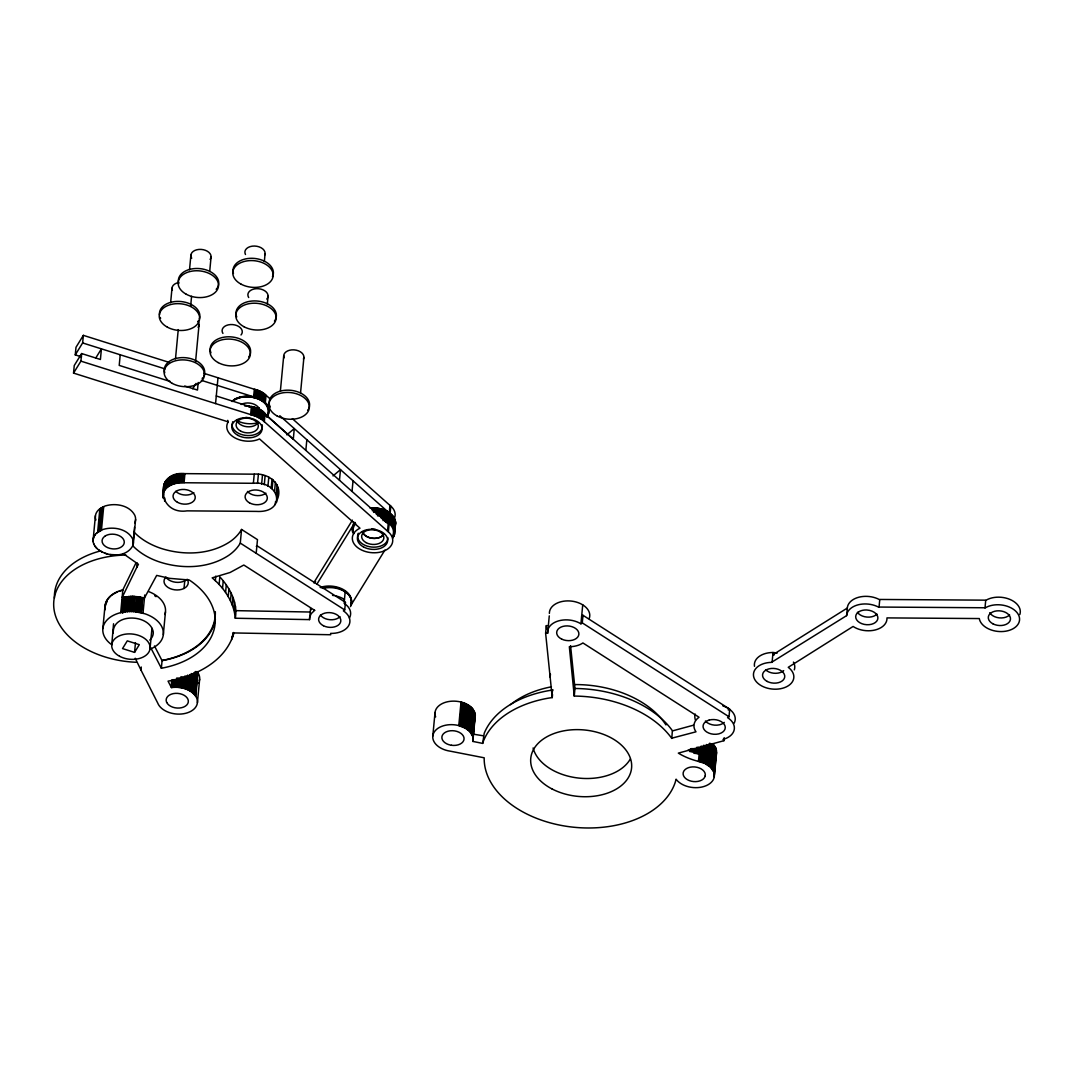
<?xml version="1.0" encoding="UTF-8"?>
<svg xmlns="http://www.w3.org/2000/svg" width="1074" height="1074" viewBox="0 0 1074 1074"><rect width="100%" height="100%" fill="white"/><g stroke="black" fill="none" stroke-linecap="round" stroke-linejoin="round"><path stroke-width="1.5" d="M270.151 407.153L265.318 402.857C269.238 406.375 270.178 412.805 266.889 417.034L266.956 416.282C274.38 398.494 243.288 391.231 232.4 401.501L235.139 398.937L240.67 396.87L247.06 396.158L253.625 396.87L201.375 380.344M382.908 509.532C390.171 511.519 398.508 519.198 394.628 527.294M162.926 495.705C163.57 485.717 175.626 482.159 184.07 482.75L253.37 483.287C280.22 480.548 287.107 513.251 256.283 511.399L186.983 510.862C156.643 515.372 153.891 470.211 184.929 473.634L254.229 474.171C267.976 472.654 283.805 484.132 277.387 499.356M163.785 486.603L163.96 484.777M552.533 694.542L552.251 697.576L548.398 698.154A101.292 66.722 5.4 0 0 483.501 740.859L482.682 743.396L472.855 741.422L472.802 736.576L469.821 731.582L465.337 728.145L458.276 725.447A20.258 13.344 5.4 0 0 433.158 734.334A20.258 13.344 5.4 0 0 450.234 751.169L484.186 757.801A96.861 63.796 5.4 0 0 570.012 826.805A96.861 63.796 5.4 0 0 675.278 782.181L676.096 779.2L676.58 779.831A20.258 13.344 5.4 0 0 697.872 787.604A20.258 13.344 5.4 0 0 714.21 777.267L713.807 772.031L710.438 767.131L712.653 743.611L716.036 748.511L716.439 753.747A20.258 13.344 5.4 0 1 715.888 755.425M846.621 615.63L846.661 615.08A20.258 13.344 5.4 0 1 878.425 607.052L985.408 607.763A20.258 13.344 5.4 0 1 1016.662 612.153A20.258 13.344 5.4 0 1 1005.868 631.176A20.258 13.344 5.4 0 1 979.3 618.557L886.976 617.899A20.258 13.344 5.4 0 1 875.27 629.955A20.258 13.344 5.4 0 1 853.092 626.464L788.249 667.316A20.258 13.344 5.4 0 1 784.127 687.776A20.258 13.344 5.4 0 1 754.512 679.063A20.258 13.344 5.4 0 1 771.454 662.376L846.621 615.63L847.373 607.495A20.258 13.344 5.4 0 1 879.15 599.453L986.133 600.165A20.258 13.344 5.4 0 1 1010.016 599.453A20.258 13.344 5.4 0 1 1019.83 614.529M383.082 520.621L383.149 519.856L389.15 523.562L388.372 531.899A20.258 13.344 5.4 0 1 385.083 550.519A20.258 13.344 5.4 0 1 356.689 546.827A20.258 13.344 5.4 0 1 359.978 528.207L259.532 438.944A20.258 13.344 5.4 0 1 234.924 437.883A20.258 13.344 5.4 0 1 228.185 421.867L73.542 373.094L74.254 365.509L81.637 353.561L100.419 359.481L101.412 348.862L95.68 358.152M81.53 356.863L75.261 354.89L75.986 347.305L83.356 335.357L168.887 362.3M73.542 373.094L80.912 361.146L81.637 353.561M75.261 354.89L82.631 342.942L83.356 335.357M93.116 540.061L95.425 515.681M96.848 532.932L102.567 529.67A2.296 1.517 5.4 0 1 103.695 529.294C113.683 526.421 127.162 528.838 132.491 538.651A20.191 13.291 5.4 0 1 132.867 545.565C126.222 558.265 106.46 557.07 96.915 548.465A20.191 13.291 5.4 0 1 94.928 546.089C91.518 541.672 93.129 535.282 97.64 532.274L99.869 508.754L104.782 506.149A2.296 1.517 5.4 0 1 105.923 505.773C115.885 502.914 129.404 505.304 134.72 515.131A20.191 13.291 5.4 0 1 135.096 522.045L134.76 522.863M97.64 532.274L98.513 531.67L100.728 508.15M98.513 531.67L99.439 531.093L101.668 507.572M99.439 531.093L100.419 530.569L102.648 507.049M103.695 506.579L101.466 530.1L100.419 530.569M120.221 354.782L119.214 365.402L170.323 381.512M102.849 628.558L105.01 605.803M111.736 645.085L113.549 623.766M120.691 612.663L122.839 589.894L135.968 562.91M111.508 644.561A30.381 20.017 5.4 0 1 119.858 612.865L121.671 612.422L123.107 597.251L132.988 596.325L144.44 598.017L156.683 575.409L169.746 578.362L189.199 580L190.796 581.047A81.033 53.378 5.4 0 1 214.975 616.476L215.203 619.98A81.033 53.378 5.4 0 1 213.86 630.371L212.719 633.727A81.033 53.378 5.4 0 1 161.355 668.243L150.709 647.662M121.671 612.422L123.335 597.198M122.691 613.308L123.309 606.81M123.765 601.937L124.074 598.674M121.899 612.381L123.537 612.073L124.973 596.902M123.537 612.073L125.202 596.862M123.765 612.032L125.43 611.804L126.866 596.62M125.43 611.804L127.108 596.594M126.826 605.79L127.135 602.541M256.189 553.298L257.478 539.631L241.556 529.442L240.281 543.108L239.22 544.867A60.762 40.02 5.4 0 1 228.708 555.365C208.611 568.602 182.285 569.247 159.865 562.078A60.762 40.02 5.4 0 1 132.787 545.767L134.545 527.186M133.297 543.86L135.593 519.48M125.671 611.764L127.363 611.616L128.799 596.432M127.363 611.616L129.041 596.419M129.645 602.138L129.954 598.876M127.618 611.589L129.323 611.509L130.76 596.338M129.457 611.509L131.015 596.325M130.934 602.017L131.243 598.768M129.578 611.509L131.31 611.495L132.733 596.325M131.31 611.495L132.988 596.325M123.107 597.251L122.127 597.48L136.707 567.502L137.136 562.951M131.552 611.495L133.283 611.562L134.72 596.392M133.283 611.562L134.962 596.406M134.116 610.126L134.425 606.877M149.756 649.273A30.381 20.017 5.4 0 0 163.275 631.391A30.381 20.017 5.4 0 0 144.869 613.764L135.27 611.724L136.707 596.553M135.512 611.75L136.948 596.58M137.244 611.965L138.68 596.795M137.485 612.005L138.922 596.822M138.358 607.374L138.828 602.501M134.559 652.374L139.311 644.668L127.282 640.869L122.53 648.589L134.559 652.374L135.472 642.614M139.19 612.287L140.627 597.117M139.432 612.341L140.869 597.171M141.124 612.704L142.56 597.533M170.632 302.653L172.001 288.141M141.365 612.757L142.802 597.587M143.003 613.2L144.735 594.983M256.337 546.505L256.901 545.699L345.439 602.339L344.714 609.925L343.371 610.864A20.258 13.344 5.4 0 1 348.714 625.578A20.258 13.344 5.4 0 1 330.604 633.405L330.711 634.747L233.917 632.948C225.795 661.571 195.334 676.459 168.054 681.131L171.41 687.575C180.257 686.393 190.783 688.81 195.965 696.65A20.258 13.344 5.4 0 1 183.654 713.727A20.258 13.344 5.4 0 1 157.717 703.054L140.976 670.042L141.258 667.008M175.492 358.797L178.244 329.597M162.98 496.631L164.174 483.891M163.114 497.557L164.497 483.005M163.342 498.47L163.772 493.919M164.027 491.248L164.886 482.145M164.51 490.415L165.369 481.313M150.091 648.159L151.971 628.29M165.087 489.61L165.946 480.508M164.564 501.169L164.859 498.135M165.732 488.831L166.591 479.729M166.457 488.093L167.329 478.977M167.262 487.381L168.121 478.279M168.148 486.71L169.007 477.608M169.088 486.092L169.947 476.99M189.521 269.735L190.89 255.223M170.095 485.515L170.967 476.413M171.169 484.992L172.028 475.889M172.296 484.508L173.156 475.406M173.478 484.079L174.337 474.977M190.662 305.996L191.575 296.317M174.7 483.716L175.559 474.614M175.961 483.394L176.821 474.292M177.25 483.139L178.123 474.037M163.315 634.68L165.463 611.912M178.579 482.938L179.439 473.835M161.355 668.243L162.067 660.658L154.468 645.957M179.935 482.803L180.794 473.701M181.305 482.723L182.164 473.621M182.687 482.696L183.547 473.594M184.07 482.75L184.929 473.634M195.522 362.153L199.039 324.845M198.193 382.465L197.482 390.063L184.701 386.036M209.698 271.467L211.068 256.954M171.41 687.575L171.585 680.084M172.135 687.467L172.874 679.627M173.424 687.347L174.163 679.506M174.74 687.266L175.478 679.439M184.03 588.431L184.741 580.846M176.055 687.266L176.942 677.855M177.371 687.306L178.257 677.909M178.7 687.414L179.586 678.016M180.002 687.575L181.05 676.607M181.318 687.79L182.352 676.821M182.593 688.058L183.641 677.09M183.855 688.38L185.05 675.855M185.09 688.77L186.285 676.231M186.299 689.199L187.628 675.09M187.467 689.669L188.796 675.573M188.581 690.206L190.058 674.539M388.372 531.899L261.962 419.612L255.625 416.162L215.565 403.569L217.995 377.779L203.738 373.282M189.655 690.77L191.279 673.532M190.662 691.388L192.3 674.15M191.628 692.032L193.401 673.237M192.528 692.73L194.448 672.364M193.36 693.455L195.428 671.519M194.125 694.207L196.193 672.27M194.81 694.985L197.039 671.492L198.193 673.13A20.258 13.344 5.4 0 1 199.281 680.916M195.428 695.791L197.656 672.297M195.763 696.301L197.978 672.794M197.415 702.718L199.643 679.198M310.896 609.871A20.258 13.344 5.4 0 1 310.708 608.998L310.628 608.246L309.554 619.617L235.287 618.235C234.092 603.628 225.849 590.512 215.337 580.658L215.767 576.107M233.233 400.857L233.3 400.092M234.119 400.253L234.186 399.501M235.072 399.703L235.139 398.937M236.079 399.179L236.146 398.427M219.123 584.457L219.834 576.859C229.93 587.867 238.092 602.876 235.287 618.235M237.139 398.723L237.206 397.957M238.253 398.306L238.321 397.555M239.408 397.944L239.475 397.179M222.533 588.377L223.258 580.792M240.603 397.635L240.67 396.87M241.838 397.38L241.905 396.615M243.086 397.179L243.167 396.413M225.58 592.432L226.292 584.847M244.375 397.031L244.442 396.279M245.678 396.95L245.745 396.185M228.225 596.58L228.95 588.995M246.993 396.924L247.06 396.158M248.309 396.95L248.376 396.185M230.48 600.822L231.192 593.224M266.795 415.96C263.17 409.624 255.693 406.818 248.765 406.133L248.698 406.898L252.618 407.489L216.277 395.984M249.638 397.031L249.705 396.279M250.954 397.179L251.021 396.413M264.338 261.519L265.077 253.612M232.306 605.118L233.031 597.533M250.604 414.819L251.397 406.482M252.256 397.367L252.323 396.615M251.907 415.074L252.685 406.737M253.545 397.622L254.337 389.271L217.995 377.779M233.729 609.468L234.441 601.883M252.699 415.276L253.491 406.925M254.35 397.823L255.142 389.473M231.635 639.701L232.091 636.264M253.169 415.383L253.961 407.046M254.82 397.93L255.612 389.58L254.337 389.271M234.723 613.845L235.434 606.26M253.37 415.49L254.162 407.14M255.021 398.038L255.612 389.58M232.494 637.419L232.937 632.868M233.219 635.539L233.501 632.505M254.417 415.745L255.209 407.408M256.068 398.293L256.861 389.943L255.813 389.687M255.625 416.162L256.418 407.811M257.277 398.709L258.069 390.359L256.861 389.943M267.319 304.143L268.057 296.236M256.807 416.631L257.599 408.281M258.458 399.179L259.237 390.829L258.069 390.359M257.935 417.142L258.727 408.791M259.586 399.689L260.378 391.339L259.237 390.829M259.022 417.692L259.814 409.342M260.673 400.24L261.465 391.889L260.378 391.339M253.37 483.287L254.229 474.171M260.056 418.296L260.848 409.946M261.707 400.844L262.499 392.493L261.465 391.889M261.036 418.927L261.828 410.59M262.687 401.488L263.479 393.138L262.499 392.493M261.962 419.612L262.754 411.261M263.613 402.159L264.392 393.809L263.479 393.138M262.808 420.323L263.6 411.973M264.459 402.871L265.251 394.52L264.392 393.809M257.532 483.407L258.391 474.305M263.6 421.075L264.392 412.725M265.251 403.623L266.043 395.272L265.251 394.52M264.311 421.84L265.103 413.503M265.963 404.388L266.043 403.636M266.607 405.193L266.674 404.428M267.171 406.012L267.238 405.26M267.654 406.858L267.721 406.093M268.057 407.704L268.138 406.952M267.413 416.269L267.48 415.504M268.379 408.576L268.446 407.825M268.621 409.449L268.688 408.697M261.64 484.065L262.499 474.963M268.218 414.645L268.299 413.879M268.769 410.322L268.836 409.57M268.5 413.799L268.903 410.443M264.271 484.79L265.13 475.688M267.936 486.28L268.795 477.165M271.172 488.187L272.031 479.085M280.354 391.352L283.724 355.669M272.111 488.912L272.984 479.796M274.555 491.261L275.414 482.159M275.266 504.538L275.562 501.504M276.287 493.865L277.146 484.763M276.73 502.041L278.099 487.489M300.532 393.084L303.902 357.4M305.835 450.355L306.842 439.736M339.478 480.266L340.485 469.647L333.007 475.903M352.03 491.422L353.037 480.803M344.217 602.004L345.17 591.895A20.258 13.344 5.4 0 0 322.979 588.445M352.822 532.879A21.265 14.016 5.4 0 1 353.359 525.656L353.722 521.857M353.359 525.656L355.091 522.461M353.856 524.824L354.487 523.253M372.544 508.499L373.94 507.76L369.939 507.948M372.396 510.862L372.691 507.827M373.645 512.405L374.074 507.854L382.223 509.277L381.364 518.38C389.526 520.165 398.937 529.71 392.735 538.047L393.326 536.463L393.259 537.228M375.188 508.606L375.256 507.854M375.027 512.499L375.457 507.948L380.908 508.888L380.196 516.487M376.504 508.754L376.571 507.989M376.276 514.164L376.84 508.096M377.498 515.896L378.223 508.297M379.176 508.445L380.371 509.519L380.451 508.754M378.853 516.151L379.578 508.566M381.619 509.882L381.686 509.116L383.499 509.707L382.626 518.809M383.861 519.292L384.734 510.19M384.277 520.366L388.224 523.602L264.311 413.477L266.728 416.725M385.217 510.499L386.224 511.815L385.217 510.499L382.827 510.284M385.056 519.829L385.915 510.727M385.298 521.682L385.365 520.93M386.197 520.42L387.056 511.318M386.331 522.286L386.398 521.521M387.284 521.051L388.144 511.936M387.311 522.931L387.378 522.165M386.304 511.063L388.238 513.063L387.258 512.419M388.318 521.722L389.177 512.62M387.513 531.187L388.305 522.85M388.318 512.298L389.231 512.983L389.956 505.398L292.316 418.632M389.285 522.434L390.802 506.109L389.956 505.398M390.184 523.186L391.043 514.07M391.003 523.964L391.862 514.862M391.755 524.77L392.614 515.668M392.44 525.616L393.299 516.513M393.03 526.475L393.889 517.373M393.54 527.361L394.4 518.259M393.957 528.26L394.816 519.145M394.292 529.16L395.165 520.058M393.769 536.396L394.118 532.61M394.547 530.086L395.407 520.984M394.708 530.999L395.568 521.897M394.44 534.651L395.635 522.823M432.809 736.052L435.024 712.532M458.786 725.568L461.014 702.047M459.551 725.769L461.766 702.248L460.504 701.926A20.258 13.344 5.4 0 0 435.641 716.908M460.786 726.145L463.001 702.624L461.766 702.248M461.981 726.574L464.21 703.054L463.001 702.624M463.149 727.044L465.364 703.524L464.21 703.054M464.263 727.581L466.492 704.061L465.364 703.524M465.337 728.145L467.566 704.625L466.492 704.061M466.358 728.763L468.573 705.242L467.566 704.625M467.311 729.407L469.539 705.886L468.573 705.242M468.21 730.105L470.439 706.585L469.539 705.886M469.056 730.83L471.271 707.31L470.439 706.585M469.821 731.582L472.036 708.061L471.271 707.31M470.506 732.361L472.735 708.84L472.036 708.061M471.124 733.166L472.735 708.84M471.661 733.998L473.352 709.646M472.13 734.844L473.889 710.478M472.506 735.703L474.346 711.324M472.802 736.576L474.735 712.183M473.325 733.448L473.782 728.655M474.225 723.876L475.017 713.055M473.003 737.449L475.232 713.928M472.855 741.422L475.352 714.801M482.682 743.396L484.213 733.274A101.292 66.722 5.4 0 1 549.109 690.569L552.962 689.991M552.251 697.576L545.619 633.217L546.344 625.632L548.358 625.645L549.27 615.885M545.619 633.217L547.633 633.23L548.21 627.162M550.157 677.184L550.438 674.15M551.969 695.831L552.546 689.763M547.633 633.23A20.258 13.344 5.4 0 1 558.628 620.866A20.258 13.344 5.4 0 1 580.927 623.819L582.726 604.85M574.254 696.073L569.341 646.696A20.258 13.344 5.4 0 0 582.242 643.393L582.9 642.95L699.04 717.244A20.258 13.344 5.4 0 0 694.005 724.91L693.952 725.782A20.258 13.344 5.4 0 0 695.992 731.81L671.639 738.227A101.292 66.722 5.4 0 0 574.254 696.073L574.966 688.488L570.562 645.689M580.927 623.819L582.269 622.88L582.981 615.295L729.729 709.176L729.004 716.761L727.568 717.62A20.258 13.344 5.4 0 1 723.017 739.422L723.93 740.698L678.338 753.116L680.298 754.284A55.714 36.691 5.4 0 0 696.261 760.795L704.584 763.319L710.438 767.131M671.8 738.482L672.364 730.642A101.292 66.722 5.4 0 0 574.966 688.488M690.152 751.84L690.448 748.659M691.441 751.719L691.737 748.538M692.743 751.666L693.052 748.471M694.368 748.471L693.911 753.25L699.174 753.814L696.972 753.21A55.714 36.691 5.4 0 1 688.112 750.149M695.24 753.304L695.684 748.524M696.556 753.424L697.16 747.048M697.872 753.586L698.476 747.222M698.449 761.399L699.778 747.437M699.738 761.681L701.215 746M701 762.016L702.477 746.336M702.221 762.406L703.859 745.155M703.43 762.835L705.054 745.584M704.584 763.319L706.356 744.51M705.699 763.856L707.471 745.034M706.759 764.433L708.679 744.054M707.766 765.05L709.847 743.101M708.719 765.708L710.787 743.758M709.605 766.406L711.686 744.457M711.189 767.897L713.404 744.376M711.861 768.675L714.089 745.155M712.478 769.494L714.693 745.974M713.002 770.327L715.23 746.806M713.445 771.172L715.673 747.652M713.807 772.031L716.036 748.511M714.089 772.904L716.318 749.384M714.398 774.649L716.519 750.256M714.25 777.079L716.653 752.015M723.93 740.698L724.212 737.663M728.279 710.035L728.427 708.518M772.085 662.376L773.025 652.509A27.239 17.949 5.4 0 1 777.214 653.046M879.029 607.374L879.74 599.789M984.992 608.018L985.704 600.433M94.378 535.872L95.465 534.342M277.589 492.939L278.247 490.254M473.486 734.2L483.394 735.811M394.547 528.059L394.937 527.186M133.632 533.147L134.075 532.113A60.762 40.02 5.4 0 0 161.154 548.425C183.573 555.58 209.9 554.936 229.997 541.712A60.762 40.02 5.4 0 0 240.509 531.2L241.556 529.442M474.292 719.916L474.681 719.097M136.707 567.502L138.439 564.32L123.242 553.674M316.83 584.256L353.923 524.058M192.743 388.748L196.018 383.431M314.064 582.323L352.406 520.138M350.983 605.145L384.962 550.009M354.42 524.005L355.011 523.213M231.729 401.421L232.481 400.736M286.812 434.849L294.289 428.58L389.231 512.983M314.736 610.274L311.232 613.616L309.755 616.892A20.258 13.344 5.4 0 0 309.54 619.497L309.554 619.617M345.439 602.339L344.096 603.266A20.258 13.344 5.4 0 1 349.426 617.993M582.981 615.295L581.638 616.221A20.258 13.344 5.4 0 1 582.618 616.865M847.332 608.032L772.81 654.791A27.239 17.949 5.4 0 1 774.206 654.912M672.525 730.884L693.536 725.178M122.839 589.894L122.006 590.096A30.381 20.017 5.4 0 0 105.158 609.737M116.583 554.855L110.031 554.52M773.025 652.509L772.381 652.509A20.258 13.344 5.4 0 0 754.485 666.31M235.998 610.65L310.265 612.032L310.346 612.784M244.818 406.053L248.765 406.133M135.27 611.724L133.538 611.576M107.467 553.996L104.997 553.244M102.674 552.304L101.574 551.768M82.631 342.942L165.007 368.892M80.912 361.146L215.565 403.569M99.533 550.559L98.593 549.888M582.269 622.88L729.004 716.761M240.281 543.108L344.714 609.925M314.601 610.314L243.811 565.031L230.064 572.496L212.155 577.852L215.337 580.658M96.915 548.465L94.928 546.089M266.043 395.272L269.789 398.602M279.804 415.719L294.289 428.58L293.296 439.199L264.311 413.477M94.002 544.411L93.653 543.551M135.217 658.228L140.976 670.042M113.213 633.002C112.448 612.583 149.877 613.872 153.26 631.995A20.258 13.344 5.4 0 1 151.085 638.654M546.344 625.632L546.679 628.894M198.22 321.811A10.122 6.672 5.4 0 1 198.086 327.328M164.752 372.785A20.258 13.344 5.4 0 1 185.493 357.709A20.258 13.344 5.4 0 1 203.738 376.128M202.771 377.712A20.258 13.344 5.4 0 1 202.167 378.451M284.1 357.857A10.122 6.672 5.4 0 1 293.981 349.856A10.122 6.672 5.4 0 1 303.432 359.092M269.386 404.482A20.258 13.344 5.4 0 1 291.027 390.332A20.258 13.344 5.4 0 1 308.614 408.697M308.157 409.503A20.258 13.344 5.4 0 1 307.634 410.268M269.936 406.214A20.258 13.344 5.4 0 1 269.614 405.354M93.21 541.806A20.191 13.291 5.4 0 1 93.626 537.497M95.881 520.031A20.191 13.291 5.4 0 1 99.869 508.754M148.83 591.653A30.381 20.017 5.4 0 1 164.926 614.489M215.377 619.362A81.033 53.378 5.4 0 1 214.572 622.772L213.444 626.142A81.033 53.378 5.4 0 1 162.067 660.658M339.988 616.677A11.143 7.343 5.4 0 1 329.933 619.725A11.143 7.343 5.4 0 1 320.414 615.04M150.454 639.392A20.258 13.344 5.4 0 1 149.742 640.091M198.583 682.567A20.258 13.344 5.4 0 1 198.113 683.359M332.564 595.385A20.258 13.344 5.4 0 1 333.866 595.56M335.169 595.788A20.258 13.344 5.4 0 1 344.445 599.48M345.17 591.895A20.258 13.344 5.4 0 1 350.5 606.609M191.709 258.257A10.122 6.672 5.4 0 1 201.147 249.41A10.122 6.672 5.4 0 1 210.115 259.438M178.794 283.657A20.258 13.344 5.4 0 1 200.194 268.648A20.258 13.344 5.4 0 1 217.337 287.805M216.8 288.584A20.258 13.344 5.4 0 1 216.196 289.322M159.516 314.83A20.258 13.344 5.4 0 1 181.305 301.566A20.258 13.344 5.4 0 1 199.254 319.099M198.448 320.723A20.258 13.344 5.4 0 1 197.911 321.502M160.63 318.293A20.258 13.344 5.4 0 1 160.214 317.448M172.377 290.329A10.122 6.672 5.4 0 1 178.687 282.529M193.844 492.617A11.143 7.343 5.4 0 1 175.787 491.301M265.909 493.181A11.143 7.343 5.4 0 1 247.463 491.436M630.277 759.076A50.639 33.361 5.4 0 1 578.255 778.019A50.639 33.361 5.4 0 1 533.093 747.974M510.512 704.665A91.156 60.05 5.4 0 1 551.432 686.81M574.59 684.581A91.156 60.05 5.4 0 1 665.961 724.923M549.378 613.388A20.258 13.344 5.4 0 1 571.972 601.158A20.258 13.344 5.4 0 1 589.156 618.664M724.279 722.386A11.143 7.343 5.4 0 1 719.969 724.668L719.311 724.843A11.143 7.343 5.4 0 1 707.726 722.977L707.189 722.614A11.143 7.343 5.4 0 1 705.417 721.003M722.856 705.9A20.258 13.344 5.4 0 1 734.133 723.205M695.482 720.171A20.258 13.344 5.4 0 1 695.227 714.089M186.661 579.584A12.15 8.001 5.4 0 1 185.077 580.672L184.473 580.98A12.15 8.001 5.4 0 1 166.121 577.49M187.212 579.262A12.15 8.001 5.4 0 1 184.352 588.257L183.761 588.565A12.15 8.001 5.4 0 1 168.068 587.491A12.15 8.001 5.4 0 1 165.893 577.087M54.412 598.137A81.033 53.378 5.4 0 1 100.822 550.841M105.319 608.891A29.374 19.345 5.4 0 1 105.628 603.843M106.017 602.621A29.374 19.345 5.4 0 1 110.81 596.003M111.991 595.063A29.374 19.345 5.4 0 1 117.616 591.935M119.214 591.318A29.374 19.345 5.4 0 1 122.611 590.324M154.696 595.708A29.374 19.345 5.4 0 1 156.039 596.688M105.064 609.133A29.374 19.345 5.4 0 1 105.87 604.138M106.38 602.944A29.374 19.345 5.4 0 1 107.011 601.776M215.31 611.643A81.033 53.378 5.4 0 1 162.402 660.389M136.532 662.282A81.033 53.378 5.4 0 1 53.848 607.924A81.033 53.378 5.4 0 1 125.873 555.03M122.288 599.681A19.251 12.673 5.4 0 1 126.571 598.178M133.874 597.48A19.251 12.673 5.4 0 1 136.385 597.681M793.418 662.081A20.258 13.344 5.4 0 1 794.304 669.867M877.002 614.1A11.143 7.343 5.4 0 1 866.893 617.08A11.143 7.343 5.4 0 1 857.428 612.341M1009.6 614.905A11.143 7.343 5.4 0 1 999.129 617.859A11.143 7.343 5.4 0 1 989.745 612.69M783.684 670.632A11.143 7.343 5.4 0 1 765.614 669.8M387.902 537.738A15.197 10.015 5.4 0 1 371.497 547.028A15.197 10.015 5.4 0 1 357.83 534.49M358.045 533.859A15.197 10.015 5.4 0 1 358.313 533.241M389.15 523.562A20.258 13.344 5.4 0 1 392.547 536.154M353.883 533.644A20.258 13.344 5.4 0 1 355.669 523.575M262.163 424.767A15.197 10.002 5.4 0 1 247.544 435.561A15.197 10.002 5.4 0 1 232.118 423.639M232.467 422.364A15.197 10.002 5.4 0 1 232.736 421.746M257.841 422.74A20.258 13.344 5.4 0 1 236.575 420.431M375.323 529.307A11.143 7.343 5.4 0 1 371.711 528.905M383.646 534.275A11.143 7.343 5.4 0 1 372.396 538.302A11.143 7.343 5.4 0 1 362.448 531.992M258.096 422.7A11.143 7.343 5.4 0 1 246.845 426.727A11.143 7.343 5.4 0 1 236.898 420.417M228.332 422.069A20.258 13.344 5.4 0 1 227.769 420.337M390.01 514.459A20.258 13.344 5.4 0 1 390.802 515.198M390.802 506.109A20.258 13.344 5.4 0 1 394.561 517.869M249.517 417.719A11.143 7.343 5.4 0 1 245.906 417.33M241.167 404.482A11.143 7.343 5.4 0 1 252.377 403.609A11.143 7.343 5.4 0 1 259.613 409.852M259.237 407.945A11.143 7.343 5.4 0 1 258.525 408.751M245.476 254.498A10.122 6.672 5.4 0 1 254.498 246.04A10.122 6.672 5.4 0 1 264.795 254.9M233.447 273.494A20.258 13.344 5.4 0 1 254.189 258.404A20.258 13.344 5.4 0 1 272.434 276.837M248.698 297.538A10.122 6.672 5.4 0 1 258.458 288.718A10.122 6.672 5.4 0 1 266.795 299.096M236.75 316.978A20.258 13.344 5.4 0 1 256.511 300.975A20.258 13.344 5.4 0 1 275.414 319.461M274.971 320.253A20.258 13.344 5.4 0 1 274.447 321.032M222.922 333.41A10.122 6.672 5.4 0 1 232.682 324.59A10.122 6.672 5.4 0 1 241.019 334.967M210.96 352.849A20.258 13.344 5.4 0 1 230.722 336.847A20.258 13.344 5.4 0 1 249.638 355.333M249.181 356.125A20.258 13.344 5.4 0 1 248.658 356.904M382.894 535.51A11.143 7.343 5.4 0 1 371.564 538.155A11.143 7.343 5.4 0 1 362.703 531.992M313.97 582.967A20.997 13.828 5.4 0 1 315.595 581.598M352.89 532.127A21.265 14.016 5.4 0 1 353.427 524.891M320.146 587.465A20.728 13.653 5.4 0 1 343.103 589.425A20.728 13.653 5.4 0 1 350.836 604.165M321.26 587.84A20.728 13.653 5.4 0 1 343.559 590.485A20.728 13.653 5.4 0 1 350.768 604.917M705.229 775.831L705.108 776.301A11.143 7.343 5.4 0 1 691.294 781.201A11.143 7.343 5.4 0 1 683.708 771.293L683.977 770.864A11.143 7.343 5.4 0 1 697.147 767.319A11.143 7.343 5.4 0 1 705.229 775.831M858.596 611.952L858.126 612.287A11.143 7.343 5.4 0 0 861.872 623.699A11.143 7.343 5.4 0 0 877.579 619.685A11.143 7.343 5.4 0 0 867.027 610.019L866.302 609.978A11.143 7.343 5.4 0 0 858.596 611.952M105.359 535.899L104.863 536.221A11.143 7.343 5.4 0 0 102.889 543.78A11.143 7.343 5.4 0 0 112.394 548.841L113.119 548.908A11.143 7.343 5.4 0 0 118.033 548.425L118.677 548.237A11.143 7.343 5.4 0 0 123.47 539.323A11.143 7.343 5.4 0 0 110.354 534.275L109.655 534.382A11.143 7.343 5.4 0 0 105.359 535.899M709.216 720.077L708.585 720.265A11.143 7.343 5.4 0 0 706.33 731.73L706.867 732.079A11.143 7.343 5.4 0 0 718.452 733.945L719.11 733.77A11.143 7.343 5.4 0 0 721.473 721.768L720.909 721.433A11.143 7.343 5.4 0 0 709.216 720.077M451.456 745.275L450.744 745.155A11.143 7.343 5.4 0 1 444.488 732.857A11.143 7.343 5.4 0 1 463.337 735.985A11.143 7.343 5.4 0 1 451.456 745.275M166.712 702.463L166.51 701.993A11.143 7.343 5.4 0 1 179.962 693.71A11.143 7.343 5.4 0 1 185.413 706.128A11.143 7.343 5.4 0 1 166.712 702.463M172.256 383.391A20.258 13.344 5.4 0 0 204.369 375.887A20.258 13.344 5.4 0 0 176.257 360.596A20.258 13.344 5.4 0 0 172.256 383.391M277.119 415.96A20.258 13.344 5.4 0 0 309.231 408.456A20.258 13.344 5.4 0 0 281.12 393.151A20.258 13.344 5.4 0 0 277.119 415.96M323.422 625.726A11.143 7.343 5.4 0 0 340.807 621.161A11.143 7.343 5.4 0 0 324.939 613.093A11.143 7.343 5.4 0 0 323.422 625.726M186.285 294.263A20.258 13.344 5.4 0 0 218.398 286.758A20.258 13.344 5.4 0 0 190.286 271.467A20.258 13.344 5.4 0 0 186.285 294.263M167.396 327.181A20.258 13.344 5.4 0 0 199.509 319.676A20.258 13.344 5.4 0 0 171.397 304.372A20.258 13.344 5.4 0 0 167.396 327.181M249.477 502.847A11.143 7.343 5.4 0 0 267.238 498.873A11.143 7.343 5.4 0 0 251.92 490.335A11.143 7.343 5.4 0 0 249.477 502.847M177.411 502.283A11.143 7.343 5.4 0 0 195.159 498.323A11.143 7.343 5.4 0 0 179.855 489.784A11.143 7.343 5.4 0 0 177.411 502.283M552.009 788.934A50.639 33.361 5.4 0 0 631.472 768.917A50.639 33.361 5.4 0 0 560.024 731.676A50.639 33.361 5.4 0 0 552.009 788.934M561.635 639.084A11.143 7.343 5.4 0 0 578.873 634.331A11.143 7.343 5.4 0 0 562.843 626.424A11.143 7.343 5.4 0 0 561.635 639.084M119.617 656.295A19.251 12.673 5.4 0 0 150.011 648.978A19.251 12.673 5.4 0 0 123.121 634.6A19.251 12.673 5.4 0 0 119.617 656.295M993.007 623.86A11.143 7.343 5.4 0 0 1010.446 619.403A11.143 7.343 5.4 0 0 994.685 611.254A11.143 7.343 5.4 0 0 993.007 623.86M767.266 681.466A11.143 7.343 5.4 0 0 784.718 677.023A11.143 7.343 5.4 0 0 768.957 668.86A11.143 7.343 5.4 0 0 767.266 681.466M238.039 435.413A15.197 10.002 5.4 0 0 262.043 429.667A15.197 10.002 5.4 0 0 240.858 418.283A15.197 10.002 5.4 0 0 238.039 435.413M366.113 542.639A11.143 7.343 5.4 0 0 383.78 538.53A11.143 7.343 5.4 0 0 368.328 530.1A11.143 7.343 5.4 0 0 366.113 542.639M240.563 431.063A11.143 7.343 5.4 0 0 258.23 426.942A11.143 7.343 5.4 0 0 242.778 418.524A11.143 7.343 5.4 0 0 240.563 431.063M363.495 546.934A15.197 10.015 5.4 0 0 387.58 541.323A15.197 10.015 5.4 0 0 366.516 529.831A15.197 10.015 5.4 0 0 363.495 546.934M240.952 284.1A20.258 13.344 5.4 0 0 273.051 276.595A20.258 13.344 5.4 0 0 244.953 261.291A20.258 13.344 5.4 0 0 240.952 284.1M243.919 326.711A20.258 13.344 5.4 0 0 276.031 319.22A20.258 13.344 5.4 0 0 247.919 303.915A20.258 13.344 5.4 0 0 243.919 326.711M218.143 362.582A20.258 13.344 5.4 0 0 250.255 355.091A20.258 13.344 5.4 0 0 222.143 339.787A20.258 13.344 5.4 0 0 218.143 362.582"/></g></svg>
